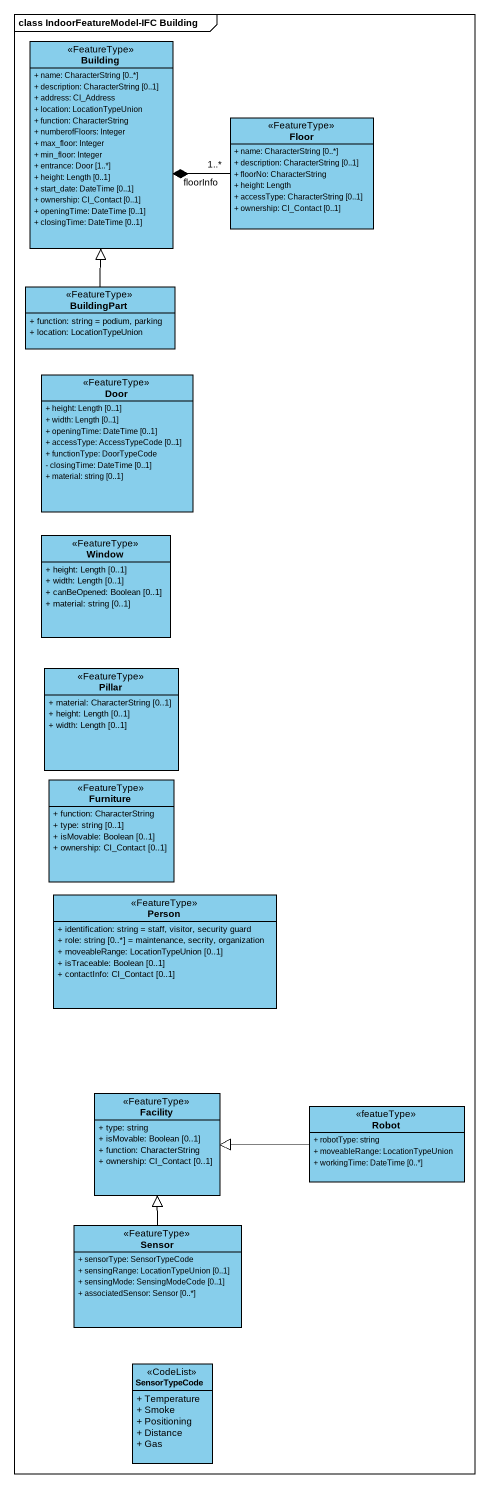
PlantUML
@startuml
mainframe class IndoorFeatureModel-IFC Building
hide circle
hide empty members
skinparam classAttributeIconSize 0
class Building <<FeatureType>> #87CEEB {
  + name: CharacterString [0..*]
  + description: CharacterString [0..1]
  + address: CI_Address
  + location: LocationTypeUnion
  + function: CharacterString
  + numberofFloors: Integer
  + max_floor: Integer
  + min_floor: Integer
  + entrance: Door [1..*]
  + height: Length [0..1]
  + start_date: DateTime [0..1]
  + ownership: CI_Contact [0..1]
  + openingTime: DateTime [0..1]
  + closingTime: DateTime [0..1]
}
class Floor <<FeatureType>> #87CEEB {
  + name: CharacterString [0..*]
  + description: CharacterString [0..1]
  + floorNo: CharacterString
  + height: Length
  + accessType: CharacterString [0..1]
  + ownership: CI_Contact [0..1]
}
class BuildingPart <<FeatureType>> #87CEEB {
  + function: string = podium, parking
  + location: LocationTypeUnion
}
class Door <<FeatureType>> #87CEEB {
  + height: Length [0..1]
  + width: Length [0..1]
  + openingTime: DateTime [0..1]
  + accessType: AccessTypeCode [0..1]
  + functionType: DoorTypeCode
  - closingTime: DateTime [0..1]
  + material: string [0..1]
}
class Window <<FeatureType>> #87CEEB {
  + height: Length [0..1]
  + width: Length [0..1]
  + canBeOpened: Boolean [0..1]
  + material: string [0..1]
}
class Pillar <<FeatureType>> #87CEEB {
  + material: CharacterString [0..1]
  + height: Length [0..1]
  + width: Length [0..1]
}
class Furniture <<FeatureType>> #87CEEB {
  + function: CharacterString
  + type: string [0..1]
  + isMovable: Boolean [0..1]
  + ownership: CI_Contact [0..1]
}
class "Person" as Person_ <<FeatureType>> #87CEEB {
  + identification: string = staff, visitor, security guard
  + role: string [0..*] = maintenance, secrity, organization
  + moveableRange: LocationTypeUnion [0..1]
  + isTraceable: Boolean [0..1]
  + contactInfo: CI_Contact [0..1]
}
class Facility <<FeatureType>> #87CEEB {
  + type: string
  + isMovable: Boolean [0..1]
  + function: CharacterString
  + ownership: CI_Contact [0..1]
}
class Robot <<featueType>> #87CEEB {
  + robotType: string
  + moveableRange: LocationTypeUnion
  + workingTime: DateTime [0..*]
}
class Sensor <<FeatureType>> #87CEEB {
  + sensorType: SensorTypeCode
  + sensingRange: LocationTypeUnion [0..1]
  + sensingMode: SensingModeCode [0..1]
  + associatedSensor: Sensor [0..*]
}
class SensorTypeCode <<CodeList>> #87CEEB {
  + Temperature
  + Smoke
  + Positioning
  + Distance
  + Gas
}
Floor "1..*" -left-* Building : floorInfo
BuildingPart -up-|> Building
Robot -left-|> Facility
Sensor -up-|> Facility
@enduml
